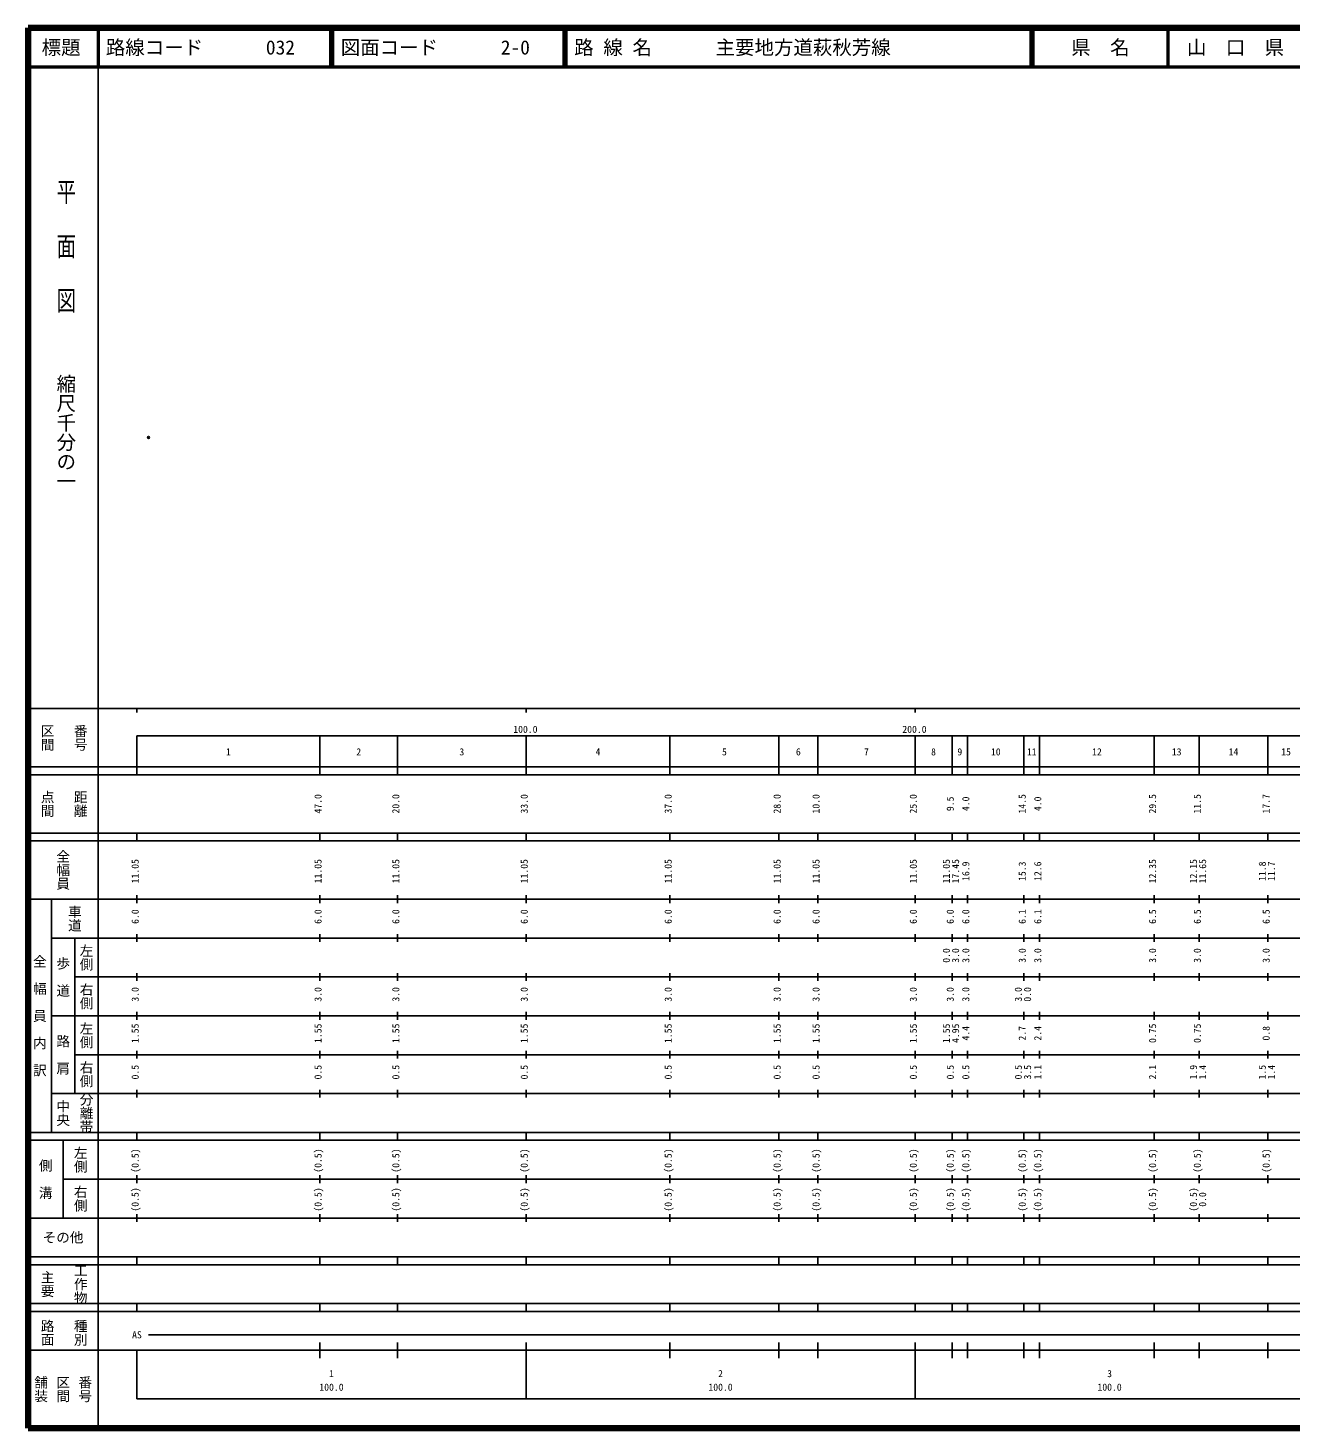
# Model space of a CAD drawing. Units: millimetres on the paper. Extents: x 40 to 680, y 20 to 380.
# Drawn here: x 40 to 364.6, y 20 to 380 of the extents above; entities that cross this region are included whole.
import ezdxf
from ezdxf.enums import TextEntityAlignment as Align

# ---------------------------------------------------------------- set-up
doc = ezdxf.new("R2010")
doc.units = ezdxf.units.MM
doc.header["$PDMODE"] = 32
doc.header["$PDSIZE"] = 0.5
doc.layers.add('M-OTRS', color=6, linetype='Continuous')
doc.layers.add('M-TTL-TXT', color=7, linetype='Continuous')
for name, color, linetype, lineweight in [('M-TTL', 2, 'Continuous', 140), ('M-TTL-BAND', 7, 'Continuous', 25), ('M-TTL-LINE', 7, 'Continuous', 50)]:
    doc.layers.add(name, color=color, linetype=linetype, lineweight=lineweight)
doc.styles.add('@ＭＳ ゴシック', font='')
doc.styles.add('ＭＳ ゴシック', font='')
doc.styles.get('@ＭＳ ゴシック').set_extended_font_data('@MS Gothic')
doc.styles.get('ＭＳ ゴシック').set_extended_font_data('MS Gothic')

msp = doc.modelspace()

# ---------------------------------------------------------------- linework, layer by layer
at = {"layer": 'M-OTRS'}
msp.add_point((70.979, 274.721), dxfattribs=at)
at = {"layer": 'M-TTL'}
for p, q in [((40, 380), (40, 20)), ((680, 380), (40, 380)), ((40, 20), (680, 20))]:
    msp.add_line(p, q, dxfattribs=at)
at = {"layer": 'M-TTL-BAND'}
for p, q in [((58, 370), (58, 20)), ((40, 205), (579, 205)), ((68, 205), (68, 204)), ((168, 205), (168, 204)), ((268, 205), (268, 204)), ((68, 198), (579, 198)), ((68, 198), (68, 188)), ((115, 188), (115, 198)), ((135, 188), (135, 198)), ((168, 188), (168, 198)), ((205, 188), (205, 198)), ((233, 188), (233, 198)), ((243, 188), (243, 198)), ((268, 188), (268, 198)), ((277.5, 188), (277.5, 198)), ((281.5, 188), (281.5, 198)), ((296, 188), (296, 198)), ((300, 188), (300, 198)), ((329.5, 188), (329.5, 198)), ((341, 188), (341, 198)), ((358.7, 188), (358.7, 198)), ((40, 190), (579, 190)), ((40, 188), (579, 188)), ((40, 173), (579, 173)), ((68, 171), (68, 173)), ((115, 171), (115, 173)), ((135, 171), (135, 173)), ((168, 171), (168, 173)), ((205, 171), (205, 173)), ((233, 171), (233, 173)), ((243, 171), (243, 173)), ((268, 171), (268, 173)), ((277.5, 171), (277.5, 173)), ((281.5, 171), (281.5, 173)), ((296, 171), (296, 173)), ((300, 171), (300, 173)), ((329.5, 171), (329.5, 173)), ((341, 171), (341, 173)), ((358.7, 171), (358.7, 173)), ((40, 171), (579, 171)), ((40, 156), (579, 156)), ((46, 96), (46, 156)), ((68, 155), (68, 157)), ((115, 155), (115, 157)), ((135, 155), (135, 157)), ((168, 155), (168, 157)), ((205, 155), (205, 157)), ((233, 155), (233, 157)), ((243, 155), (243, 157)), ((268, 155), (268, 157)), ((277.5, 155), (277.5, 157)), ((281.5, 155), (281.5, 157)), ((296, 155), (296, 157)), ((300, 155), (300, 157)), ((329.5, 155), (329.5, 157)), ((341, 155), (341, 157)), ((358.7, 155), (358.7, 157)), ((46, 146), (579, 146)), ((52, 146), (52, 106)), ((68, 145), (68, 147)), ((115, 145), (115, 147)), ((135, 145), (135, 147)), ((168, 145), (168, 147)), ((205, 145), (205, 147)), ((233, 145), (233, 147)), ((243, 145), (243, 147)), ((268, 145), (268, 147)), ((277.5, 145), (277.5, 147)), ((281.5, 145), (281.5, 147)), ((296, 145), (296, 147)), ((300, 145), (300, 147)), ((329.5, 145), (329.5, 147)), ((341, 145), (341, 147)), ((358.7, 145), (358.7, 147)), ((68, 135), (68, 137)), ((115, 135), (115, 137)), ((135, 135), (135, 137)), ((168, 135), (168, 137)), ((205, 135), (205, 137)), ((233, 135), (233, 137)), ((243, 135), (243, 137)), ((268, 135), (268, 137)), ((277.5, 135), (277.5, 137)), ((281.5, 135), (281.5, 137)), ((296, 135), (296, 137)), ((300, 135), (300, 137)), ((329.5, 135), (329.5, 137)), ((341, 135), (341, 137)), ((358.7, 135), (358.7, 137)), ((52, 136), (579, 136)), ((46, 126), (579, 126)), ((68, 125), (68, 127)), ((115, 125), (115, 127)), ((135, 125), (135, 127)), ((168, 125), (168, 127)), ((205, 125), (205, 127)), ((233, 125), (233, 127)), ((243, 125), (243, 127)), ((268, 125), (268, 127)), ((277.5, 125), (277.5, 127)), ((281.5, 125), (281.5, 127)), ((296, 125), (296, 127)), ((300, 125), (300, 127)), ((329.5, 125), (329.5, 127)), ((341, 125), (341, 127)), ((358.7, 125), (358.7, 127)), ((52, 116), (579, 116)), ((68, 115), (68, 117)), ((115, 115), (115, 117)), ((135, 115), (135, 117)), ((168, 115), (168, 117)), ((205, 115), (205, 117)), ((233, 115), (233, 117)), ((243, 115), (243, 117)), ((268, 115), (268, 117)), ((277.5, 115), (277.5, 117)), ((281.5, 115), (281.5, 117)), ((296, 115), (296, 117)), ((300, 115), (300, 117)), ((329.5, 115), (329.5, 117)), ((341, 115), (341, 117)), ((358.7, 115), (358.7, 117)), ((46, 106), (579, 106)), ((68, 105), (68, 107)), ((115, 105), (115, 107)), ((135, 105), (135, 107)), ((168, 105), (168, 107)), ((205, 105), (205, 107)), ((233, 105), (233, 107)), ((243, 105), (243, 107)), ((268, 105), (268, 107)), ((277.5, 105), (277.5, 107)), ((281.5, 105), (281.5, 107)), ((296, 105), (296, 107)), ((300, 105), (300, 107)), ((329.5, 105), (329.5, 107)), ((341, 105), (341, 107)), ((358.7, 105), (358.7, 107)), ((40, 96), (579, 96)), ((40, 94), (579, 94)), ((49, 94), (49, 74)), ((68, 94), (68, 96)), ((115, 94), (115, 96)), ((135, 94), (135, 96)), ((168, 94), (168, 96)), ((205, 94), (205, 96)), ((233, 94), (233, 96)), ((243, 94), (243, 96)), ((268, 94), (268, 96)), ((277.5, 94), (277.5, 96)), ((281.5, 94), (281.5, 96)), ((296, 94), (296, 96)), ((300, 94), (300, 96)), ((329.5, 94), (329.5, 96)), ((341, 94), (341, 96)), ((358.7, 94), (358.7, 96)), ((49, 84), (579, 84)), ((68, 83), (68, 85)), ((115, 83), (115, 85)), ((135, 83), (135, 85)), ((168, 83), (168, 85)), ((205, 83), (205, 85)), ((233, 83), (233, 85)), ((243, 83), (243, 85)), ((268, 83), (268, 85)), ((277.5, 83), (277.5, 85)), ((281.5, 83), (281.5, 85)), ((296, 83), (296, 85)), ((300, 83), (300, 85)), ((329.5, 83), (329.5, 85)), ((341, 83), (341, 85)), ((358.7, 83), (358.7, 85)), ((40, 74), (579, 74)), ((68, 73), (68, 75)), ((115, 73), (115, 75)), ((135, 73), (135, 75)), ((168, 73), (168, 75)), ((205, 73), (205, 75)), ((233, 73), (233, 75)), ((243, 73), (243, 75)), ((268, 73), (268, 75)), ((277.5, 73), (277.5, 75)), ((281.5, 73), (281.5, 75)), ((296, 73), (296, 75)), ((300, 73), (300, 75)), ((329.5, 73), (329.5, 75)), ((341, 73), (341, 75)), ((358.7, 73), (358.7, 75)), ((40, 64), (579, 64)), ((40, 62), (579, 62)), ((68, 62), (68, 64)), ((115, 62), (115, 64)), ((135, 62), (135, 64)), ((168, 62), (168, 64)), ((205, 62), (205, 64)), ((233, 62), (233, 64)), ((243, 62), (243, 64)), ((268, 62), (268, 64)), ((277.5, 62), (277.5, 64)), ((281.5, 62), (281.5, 64)), ((296, 62), (296, 64)), ((300, 62), (300, 64)), ((329.5, 62), (329.5, 64)), ((341, 62), (341, 64)), ((358.7, 62), (358.7, 64)), ((40, 52), (579, 52)), ((68, 50), (68, 52)), ((115, 50), (115, 52)), ((135, 50), (135, 52)), ((168, 50), (168, 52)), ((205, 50), (205, 52)), ((233, 50), (233, 52)), ((243, 50), (243, 52)), ((268, 50), (268, 52)), ((277.5, 50), (277.5, 52)), ((281.5, 50), (281.5, 52)), ((296, 50), (296, 52)), ((300, 50), (300, 52)), ((329.5, 50), (329.5, 52)), ((341, 50), (341, 52)), ((358.7, 50), (358.7, 52)), ((40, 50), (579, 50)), ((71, 44), (565, 44)), ((40, 40), (579, 40)), ((68, 40), (68, 27.5)), ((115, 38), (115, 42)), ((135, 38), (135, 42)), ((168, 27.5), (168, 42)), ((205, 38), (205, 42)), ((233, 38), (233, 42)), ((243, 38), (243, 42)), ((268, 27.5), (268, 42)), ((277.5, 38), (277.5, 42)), ((281.5, 38), (281.5, 42)), ((296, 38), (296, 42)), ((300, 38), (300, 42)), ((329.5, 38), (329.5, 42)), ((341, 38), (341, 42)), ((358.7, 38), (358.7, 42)), ((68, 27.5), (579, 27.5))]:
    msp.add_line(p, q, dxfattribs=at)
at = {"layer": 'M-TTL-LINE'}
for p, q in [((58, 380), (58, 370)), ((117.75, 380), (117.75, 370)), ((118.25, 380), (118.25, 370)), ((177.75, 380), (177.75, 370)), ((178.25, 380), (178.25, 370)), ((297.75, 380), (297.75, 370)), ((298.25, 380), (298.25, 370)), ((333, 380), (333, 370)), ((40, 370), (680, 370))]:
    msp.add_line(p, q, dxfattribs=at)

# ---------------------------------------------------------------- texts
at = {"layer": 'M-TTL-BAND', "style": '@ＭＳ ゴシック', "width": 1.4}
msp.add_text('平  面  図', height=3.666, rotation=270, dxfattribs=at).set_placement((49.777, 306.475), align=Align.MIDDLE_RIGHT)
at = {"layer": 'M-TTL-BAND', "style": '@ＭＳ ゴシック'}
msp.add_text('縮尺千分の一', height=3.666, rotation=270, dxfattribs=at).set_placement((49.777, 261.03), align=Align.MIDDLE_RIGHT)
for s, p in [('区間', (45, 197.5)), ('番号', (53.5, 197.5)), ('点間', (45, 180.5)), ('距離', (53.5, 180.5)), ('全幅員', (49, 163.5)), ('車道', (52, 151)), ('左側', (55, 141)), ('全\u3000幅\u3000員\u3000内\u3000訳', (43, 126)), ('歩\u3000道', (49, 136)), ('右側', (55, 131)), ('左側', (55, 121)), ('路\u3000肩', (49, 116)), ('右側', (55, 111)), ('分離帯', (55, 101)), ('中央', (49, 101)), ('左側', (53.5, 89)), ('側\u3000溝', (44.5, 84)), ('右側', (53.5, 79)), ('工作物', (53.5, 57)), ('主要', (45, 57)), ('路面', (45, 44.5)), ('種別', (53.5, 44.5)), ('舗装', (43.333, 30)), ('区間', (49, 30)), ('番号', (54.667, 30))]:
    msp.add_text(s, height=2.566, rotation=270, dxfattribs=at).set_placement(p, align=Align.MIDDLE_CENTER)
at = {"layer": 'M-TTL-BAND', "style": 'ＭＳ ゴシック'}
for s, p in [('100.0', (167.844, 198.195)), ('200.0', (267.844, 198.195)), ('1', (91.5, 192.405)), ('2', (125, 192.405)), ('3', (151.5, 192.405)), ('4', (186.5, 192.405)), ('5', (219, 192.405)), ('6', (238, 192.405)), ('7', (255.5, 192.405)), ('8', (272.75, 192.405)), ('9', (279.5, 192.405)), ('10', (288.75, 192.405)), ('11', (298, 192.405)), ('12', (314.75, 192.405)), ('13', (335.25, 192.405)), ('14', (349.85, 192.405)), ('15', (363.35, 192.405)), ('AS', (68, 42.5)), ('1', (118, 32.523)), ('2', (218, 32.523)), ('3', (318, 32.523)), ('100.0', (118, 29.033)), ('100.0', (218, 29.033)), ('100.0', (318, 29.033))]:
    msp.add_text(s, height=1.833, dxfattribs=at).set_placement(p, align=Align.BOTTOM_CENTER)
for s, p in [('47.0', (116, 180.5)), ('20.0', (136, 180.5)), ('33.0', (169, 180.5)), ('37.0', (206, 180.5)), ('28.0', (234, 180.5)), ('10.0', (244, 180.5)), ('25.0', (269, 180.5)), ('9.5', (278.5, 180.5)), ('4.0', (282.5, 180.5)), ('14.5', (297, 180.5)), ('4.0', (301, 180.5)), ('29.5', (330.5, 180.5)), ('11.5', (342, 180.5)), ('17.7', (359.7, 180.5)), ('11.05', (69, 163.174)), ('11.05', (116, 163.174)), ('11.05', (136, 163.174)), ('11.05', (169, 163.174)), ('11.05', (206, 163.174)), ('11.05', (234, 163.174)), ('11.05', (244, 163.174)), ('11.05', (269, 163.174)), ('11.05', (277.5, 163.174)), ('17.45', (279.87, 163.174)), ('12.35', (330.5, 163.174)), ('12.15', (341, 163.174)), ('11.65', (343.37, 163.174)), ('16.9', (282.5, 163.174)), ('15.3', (297, 163.174)), ('12.6', (301, 163.174)), ('11.8', (358.7, 163.174)), ('11.7', (361.07, 163.174)), ('6.0', (69, 151.5)), ('6.0', (116, 151.5)), ('6.0', (136, 151.5)), ('6.0', (169, 151.5)), ('6.0', (206, 151.5)), ('6.0', (234, 151.5)), ('6.0', (244, 151.5)), ('6.0', (269, 151.5)), ('6.0', (278.5, 151.5)), ('6.0', (282.5, 151.5)), ('6.1', (297, 151.5)), ('6.1', (301, 151.5)), ('6.5', (330.5, 151.5)), ('6.5', (342, 151.5)), ('6.5', (359.7, 151.5)), ('0.0', (277.5, 141.5)), ('3.0', (279.87, 141.5)), ('3.0', (282.5, 141.5)), ('3.0', (297, 141.5)), ('3.0', (301, 141.5)), ('3.0', (330.5, 141.5)), ('3.0', (342, 141.5)), ('3.0', (359.7, 141.5)), ('3.0', (69, 131.5)), ('3.0', (116, 131.5)), ('3.0', (136, 131.5)), ('3.0', (169, 131.5)), ('3.0', (206, 131.5)), ('3.0', (234, 131.5)), ('3.0', (244, 131.5)), ('3.0', (269, 131.5)), ('3.0', (278.5, 131.5)), ('3.0', (282.5, 131.5)), ('3.0', (296, 131.5)), ('0.0', (298.37, 131.5)), ('1.55', (69, 121.5)), ('1.55', (116, 121.5)), ('1.55', (136, 121.5)), ('1.55', (169, 121.5)), ('1.55', (206, 121.5)), ('1.55', (234, 121.5)), ('1.55', (244, 121.5)), ('1.55', (269, 121.5)), ('1.55', (277.5, 121.5)), ('4.95', (279.87, 121.5)), ('4.4', (282.5, 121.5)), ('2.7', (297, 121.5)), ('2.4', (301, 121.5)), ('0.75', (330.5, 121.5)), ('0.75', (342, 121.5)), ('0.8', (359.7, 121.5)), ('0.5', (69, 111.5)), ('0.5', (116, 111.5)), ('0.5', (136, 111.5)), ('0.5', (169, 111.5)), ('0.5', (206, 111.5)), ('0.5', (234, 111.5)), ('0.5', (244, 111.5)), ('0.5', (269, 111.5)), ('0.5', (278.5, 111.5)), ('0.5', (282.5, 111.5)), ('0.5', (296, 111.5)), ('3.5', (298.37, 111.5)), ('1.1', (301, 111.5)), ('2.1', (330.5, 111.5)), ('1.9', (341, 111.5)), ('1.4', (343.37, 111.5)), ('1.5', (358.7, 111.5)), ('1.4', (361.07, 111.5)), ('(0.5)', (69, 88.764)), ('(0.5)', (116, 88.764)), ('(0.5)', (136, 88.764)), ('(0.5)', (169, 88.764)), ('(0.5)', (206, 88.764)), ('(0.5)', (234, 88.764)), ('(0.5)', (244, 88.764)), ('(0.5)', (269, 88.764)), ('(0.5)', (278.5, 88.764)), ('(0.5)', (282.5, 88.764)), ('(0.5)', (297, 88.764)), ('(0.5)', (301, 88.764)), ('(0.5)', (330.5, 88.764)), ('(0.5)', (342, 88.764)), ('(0.5)', (359.7, 88.764)), ('(0.5)', (69, 78.764)), ('(0.5)', (116, 78.764)), ('(0.5)', (136, 78.764)), ('(0.5)', (169, 78.764)), ('(0.5)', (206, 78.764)), ('(0.5)', (234, 78.764)), ('(0.5)', (244, 78.764)), ('(0.5)', (269, 78.764)), ('(0.5)', (278.5, 78.764)), ('(0.5)', (282.5, 78.764)), ('(0.5)', (297, 78.764)), ('(0.5)', (301, 78.764)), ('(0.5)', (330.5, 78.764)), ('(0.5)', (341, 78.764)), ('0.0', (343.37, 78.764))]:
    msp.add_text(s, height=1.833, rotation=90, dxfattribs=at).set_placement(p, align=Align.BOTTOM_CENTER)
msp.add_text('その他', height=2.566, dxfattribs=at).set_placement((49, 69), align=Align.MIDDLE_CENTER)
at = {"layer": 'M-TTL-TXT', "style": 'ＭＳ ゴシック'}
for s, p in [('標題', (48.5, 375)), ('県\u3000名', (315.625, 375)), ('山\u3000口\u3000県', (350.375, 375))]:
    msp.add_text(s, height=3.666, dxfattribs=at).set_placement(p, align=Align.MIDDLE_CENTER)
for s, p in [('路線コード', (60, 375)), ('032', (101.142, 375)), ('図面コード', (120.38, 375)), ('2-0', (161.521, 375)), ('路 線 名', (180.38, 375)), ('主要地方道萩秋芳線', (216.734, 375))]:
    msp.add_text(s, height=3.666, dxfattribs=at).set_placement(p, align=Align.MIDDLE_LEFT)

doc.saveas('drawing.dxf')
